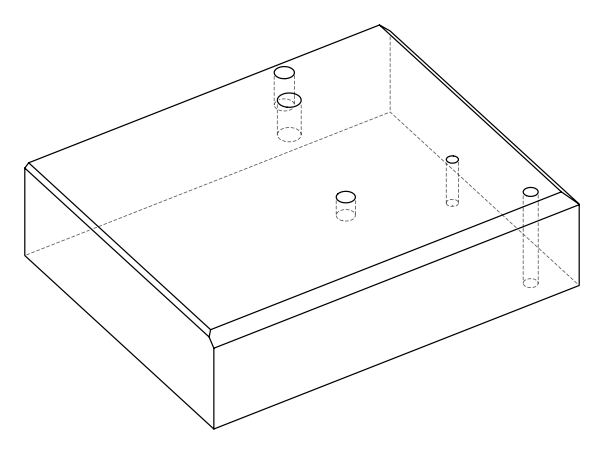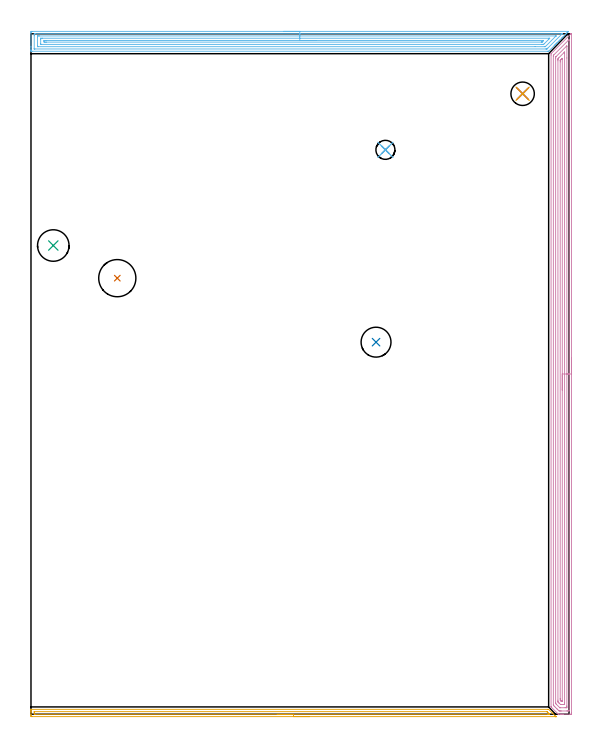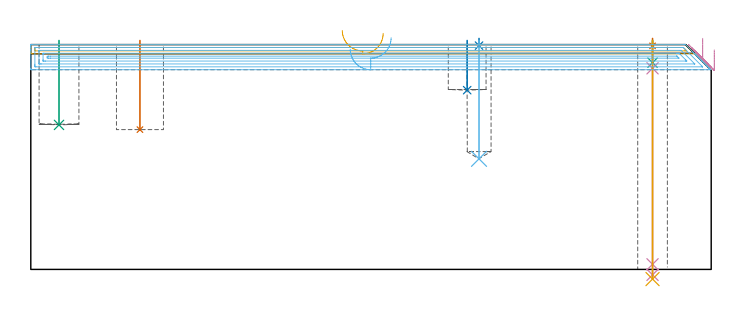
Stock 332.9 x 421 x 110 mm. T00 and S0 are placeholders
(PLAN: 12 operations, 8 tool changes, 37.2 min)
(1 SPOT_DRILL | STEP1HOLE | NXT0321_9005460120000 | 0.03 min | 2 mm3)
(2 SPOT_DRILL_1 | STEP1POCKET | NXT0321_9005460120000 | 0.03 min | 1 mm3)
(3 DRILL_BLIND_HOLE_INTO_CENTER | STEP1HOLE | NXT0301_030 | 0.05 min | 217 mm3)
(4 GUN_DRILL_THROUGH_HOLE | STEP1HOLE | UGT0307_001 | 0.52 min | 1959 mm3)
(5 SPADE_DRILL_TO_ENLARGE_THROUGH_HOLE | STEP1HOLE | UGT0306_005 | 0.47 min | 15938 mm3)
(6 DRILL_BLIND_HOLE_INTO_CENTER_1 | STEP1POCKET | UGT0301_228 | 0.23 min | 5834 mm3)
(7 INDEXABLE_INSERT_DRILL_BLIND_HOLE_FROM_SOLID | STEP1POCKET_1 | UGT0302_002 | 0.18 min | 17259 mm3)
(8 INDEXABLE_INSERT_DRILL_BLIND_HOLE_FROM_SOLID_1 | STEP1POCKET_2 | NXT0302_008 | 0.1 min | 5924 mm3)
(9 INDEXABLE_INSERT_DRILL_BLIND_HOLE_FROM_SOLID_2 | STEP1POCKET_3 | NXT0302_010 | 0.17 min | 11649 mm3)
(10 AREA_MILL | FG_CHAMFER_SURFACE | UGT0205_001 | 16.8 min | 33419 mm3)
(11 AREA_MILL_1 | FG_CHAMFER_SURFACE_1 | UGT0205_001 | 5.34 min | 3261 mm3)
(12 AREA_MILL_2 | FG_CHAMFER_SURFACE_2 | UGT0205_001 | 13.28 min | 24540 mm3)
(TOOL NXT0321_9005460120000 | NC Spot Drill, 142deg, 12mm, Carbide, Uncoated | D12 PA142 FL30 Z2)
(TOOL NXT0301_030 | Carbide Drill 5.9mm [860.1-0590-018A1-MM 2214] | D5.9 PA140 FL28 Z2)
(TOOL UGT0307_001 | Gun Drill 5 mm | D5 PA130 FL24 Z1)
(TOOL UGT0306_005 | Spade Drill 14.5mm | D14.5 PA132 FL10 Z2)
(TOOL UGT0301_228 | Twist Drill 11.8 mm | D11.8 PA118 FL93 Z2)
(TOOL UGT0302_002 | Indexable Insert Drill 23mm | D23 PA180 FL50 Z2)
(TOOL NXT0302_008 | Index. Insert Drill 18.5mm [880-D1850L25-05] | D18.5 PA176 FL93 Z2)
(TOOL NXT0302_010 | Index. Insert Drill 19.5mm [880-D1950L25-05] | D19.5 PA176 FL98 Z2)
(TOOL UGT0205_001 | Chamfer Mill 20 x 3 x 45 deg. | D20 FL50 Z2)
(OP 1 SPOT_DRILL)
G17 G21 G94 G90
T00 M6
G54
G17 G0 G90 X304.2 Y383.9 S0 M3
G43 Z120. H0
G94 G81 G98 Z109.376 F250. R113.
G80
M5
M2
(OP 2 SPOT_DRILL_1)
G17 G21 G94 G90
T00 M6
G54
G17 G0 G90 X219.3 Y349.2 S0 M3
G43 Z120. H0
G94 G81 G98 Z109.492 F250. R113.
G80
M5
M2
(OP 3 DRILL_BLIND_HOLE_INTO_CENTER)
G17 G21 G94 G90
T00 M6
G54
G17 G0 G90 X304.2 Y383.9 S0 M3
G43 Z120. H1
G94 G81 G98 Z101.15 F250. R112.
G80
M5
M2
(OP 4 GUN_DRILL_THROUGH_HOLE)
G17 G21 G94 G90
T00 M6
G54
G17 G0 G90 X304.2 Y383.9 M8
G43 Z120. H0
Z109.672
S716 M3
G94 G1 Z98.394 F125. M26
G4 X.084
Z2.5 F250.
G4 X.084
Z-2.666 F125.
G4 X.084
M5
M9
G0 Z109.672
Z120.
M2
(OP 5 SPADE_DRILL_TO_ENLARGE_THROUGH_HOLE)
G17 G21 G94 G90
T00 M6
G54
G17 G0 G90 X304.2 Y383.9 S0 M3
G43 Z120. H0
G94 G73 G98 Z-4.728 F250. Q14.341 R112.
G80
M5
M2
(OP 6 DRILL_BLIND_HOLE_INTO_CENTER_1)
G17 G21 G94 G90
T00 M6
G54
G17 G0 G90 X219.3 Y349.2 S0 M3
G43 Z120. H0
G94 G81 G98 Z54.1 F250. R112.
G80
M5
M2
(OP 7 INDEXABLE_INSERT_DRILL_BLIND_HOLE_FROM_SOLID)
G17 G21 G94 G90
T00 M6
G54
G17 G0 G90 X53.4 Y269.8 S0 M3
G43 Z120. H0
G94 G81 G98 Z68.4 F250. R112.
G80
M5
M2
(OP 8 INDEXABLE_INSERT_DRILL_BLIND_HOLE_FROM_SOLID_1)
G17 G21 G94 G90
T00 M6
G54
G17 G0 G90 X213.5 Y230.2 S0 M3
G43 Z120. H1
G94 G81 G98 Z87.7 F250. R112.
G80
M5
M2
(OP 9 INDEXABLE_INSERT_DRILL_BLIND_HOLE_FROM_SOLID_2)
G17 G21 G94 G90
T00 M6
G54
G17 G0 G90 X13.8 Y290. S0 M3
G43 Z120. H1
G94 G81 G98 Z70.7 F250. R112.
G80
M5
M2
(OP 10 AREA_MILL)
G17 G21 G94 G90
T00 M6
G54
G17 G0 G90 X334.4 Y220.5 S1061 M3
G43 Z120. H0
Z107.4
G94 G1 Y220.462 Z106.528 F250.
Y220.348 Z105.663
Y220.159 Z104.812
Y219.897 Z103.98
Y219.563 Z103.174
Y219.16 Z102.4
Y218.692 Z101.664
Y218.16 Z100.972
Y217.571 Z100.329
Y216.928 Z99.739
Y216.236 Z99.208
Y215.5 Z98.74
Y214.726 Z98.337
Y213.92 Z98.003
Y213.088 Z97.741
Y212.236 Z97.552
Y211.372 Z97.438
Y210.5 Z97.4
Y0.972
X334.399 Y0.615 Z97.401
X334.394 Y0.085 Z97.404
X334.392 Y0.008 Z97.406
X333.867 Y0. Z97.93
X329.431 Z102.363
X328.878 Z102.919
X328.544 Z103.252
X327.991 Z103.805
X327.656 Z104.139
X326.66 Z105.14
X326.325 Y0.008 Z105.474
X326.301 Y0.01 Z105.498
X326.16 Y0.141 Z105.64
X326.132 Y0.168 Z105.668
X322.107 Y4.193 Z109.693
X321.833 Y4.471 Z109.962
X321.804 Y4.505 Z109.989
X321.8 Y4.634 Z110.
Y407.881
X321.805 Y408.686 Z109.993
X321.806 Y408.701 Z109.992
X321.874 Y408.774 Z109.925
X333.953 Y420.853 Z97.846
X333.994 Y420.895 Z97.802
X334.099 Y420.99 Z97.693
X334.199 Y420.999 Z97.594
X334.398 Y421. Z97.398
X334.4 Y420.966 Z97.4
Y420.876
Y210.5
X332.986 Z98.814
Y2.401
X332.98 Y2.01 Z98.82
X332.489 Y2.002 Z99.311
X332.093 Y2.001 Z99.707
X331.604 Y2. Z100.196
X328.055 Z103.745
X327.656 Y2.001 Z104.144
X327.165 Y2.003 Z104.635
X326.769 Y2.01 Z105.031
X326.357 Y2.401 Z105.443
X325.882 Y2.87 Z105.918
X325.455 Y3.294 Z106.345
X324.562 Y4.187 Z107.238
X324.107 Y4.643 Z107.693
X323.672 Y5.081 Z108.128
X323.22 Y5.542 Z108.58
X323.214 Y5.98 Z108.586
Y406.988
X323.22 Y407.658 Z108.58
X323.328 Y407.773 Z108.472
X323.432 Y407.881 Z108.368
X332.363 Y416.813 Z99.437
X332.675 Y417.12 Z99.125
X332.98 Y417.418 Z98.82
X332.986 Y416.807 Z98.814
Y210.5
X331.572 Z100.228
X331.571 Y5.081 Z100.229
X331.57 Y4.713 Z100.23
X331.567 Y4.187 Z100.233
X331.565 Y4.013 Z100.235
X331.388 Y4.004 Z100.412
X331.205 Y4.002 Z100.595
X330.504 Y4. Z101.296
X327.47 Y4.001 Z104.33
X327.346 Y4.004 Z104.454
X327.247 Y4.01 Z104.553
X327.197 Y4.016 Z104.603
X327.177 Y4.033 Z104.623
X327.014 Y4.187 Z104.786
X325.226 Y5.974 Z106.574
X324.995 Y6.208 Z106.805
X324.669 Y6.542 Z107.131
X324.635 Y6.585 Z107.165
X324.633 Y6.646 Z107.167
X324.63 Y6.744 Z107.17
X324.629 Y6.867 Z107.171
X324.628 Y7.235 Z107.172
X324.629 Y406.095 Z107.171
X324.63 Y406.462 Z107.17
X324.634 Y406.594 Z107.166
X324.635 Y406.623 Z107.165
X324.651 Y406.643 Z107.149
X324.694 Y406.69 Z107.106
X324.987 Y406.988 Z106.813
X331.24 Y413.24 Z100.56
X331.379 Y413.367 Z100.421
X331.565 Y413.527 Z100.235
X331.569 Y413.24 Z100.231
X331.571 Y413.096 Z100.229
X331.572 Y406.039 Z100.228
Y210.5
X330.157 Z101.643
Y6.867
X330.155 Y6.138 Z101.645
X330.152 Y6.032 Z101.648
X330.15 Y6.01 Z101.65
X330.13 Y6.007 Z101.67
X330.077 Y6.004 Z101.723
X329.861 Y6.001 Z101.939
X329.431 Y6. Z102.369
X328.517 Z103.283
X327.656 Y6.01 Z104.144
X326.782 Y6.867 Z105.018
X326.769 Y6.879 Z105.031
X326.332 Y7.321 Z105.468
X326.113 Y7.545 Z105.687
X326.061 Y7.6 Z105.739
X326.05 Y7.657 Z105.75
X326.043 Y8.653 Z105.757
Y404.309
X326.044 Y405.039 Z105.756
X326.045 Y405.202 Z105.755
X326.05 Y405.563 Z105.75
X326.218 Y405.757 Z105.582
X326.545 Y406.095 Z105.255
X329.773 Y409.323 Z102.027
X330.12 Y409.668 Z101.68
X330.129 Z101.671
X330.15 Z101.65
X330.157 Y408.774 Z101.643
Y210.5
X328.743 Z103.057
Y8.452
X328.742 Y8.251 Z103.058
X328.739 Y8.118 Z103.061
X328.736 Y8.019 Z103.064
X328.705 Y8.01 Z103.095
X328.544 Y8.006 Z103.256
X328.303 Y8.002 Z103.497
X328.143 Y8.008 Z103.657
X328.105 Y8.01 Z103.695
X327.999 Y8.11 Z103.801
X327.865 Y8.241 Z103.935
X327.656 Y8.452 Z104.144
X327.464 Y8.653 Z104.336
X327.461 Y8.85 Z104.339
X327.458 Y9.546 Z104.342
X327.457 Y9.747 Z104.343
Y403.616
X327.461 Y404.309 Z104.339
X327.463 Y404.503 Z104.337
X327.471 Y404.561 Z104.329
X327.51 Y404.603 Z104.29
X327.656 Y404.755 Z104.144
X327.878 Y404.979 Z103.922
X328.1 Y405.202 Z103.7
X328.544 Y405.645 Z103.256
X328.617 Y405.718 Z103.183
X328.677 Y405.775 Z103.123
X328.717 Y405.811 Z103.083
X328.733 Y405.824 Z103.067
X328.736 Y405.803 Z103.064
X328.741 Y405.403 Z103.059
X328.743 Y405.202 Z103.057
Y210.5
Y209.628 Z103.095
Y208.764 Z103.209
Y207.912 Z103.398
Y207.08 Z103.66
Y206.274 Z103.994
Y205.5 Z104.397
Y204.764 Z104.865
Y204.072 Z105.396
Y203.429 Z105.986
Y202.84 Z106.629
Y202.308 Z107.321
Y201.84 Z108.057
Y201.437 Z108.831
Y201.103 Z109.637
Y200.841 Z110.469
Y200.652 Z111.32
Y200.538 Z112.185
Y200.5 Z113.057
G0 Z120.
M5
M2
(OP 11 AREA_MILL_1)
G17 G21 G94 G90
T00 M6
G54
G17 G0 G90 X172.4 Y-1.5 S1061 M3
G43 Z120. H0
Z115.5
G94 G1 X172.362 Z114.628 F250.
X172.248 Z113.764
X172.059 Z112.912
X171.797 Z112.08
X171.463 Z111.274
X171.06 Z110.5
X170.591 Z109.764
X170.06 Z109.072
X169.471 Z108.429
X168.828 Z107.84
X168.136 Z107.308
X167.4 Z106.84
X166.626 Z106.437
X165.82 Z106.103
X164.988 Z105.841
X164.136 Z105.652
X163.272 Z105.538
X162.4 Z105.5
X0.624
X0.142 Y-1.494 Z105.502
X0.009 Y-1.491 Z105.505
X0. Y-1.017 Z105.978
Y-0.751 Z106.245
Y-0.134 Z106.861
Y1.283 Z108.279
Y1.634 Z108.629
Y2.335 Z109.334
Y2.617 Z109.617
X0.008 Y2.984 Z109.976
X0.01 Y3.005 Z109.995
X0.172 Y3. Z110.
X319.714
X320.287 Y3.006 Z109.991
X320.339 Y2.962 Z109.961
X322.551 Y0.75 Z107.747
X324.319 Y-1.017 Z105.979
X324.724 Y-1.424 Z105.576
X324.772 Y-1.472 Z105.528
X324.796 Y-1.495 Z105.503
X324.798 Y-1.499 Z105.499
X324.796
X324.772 Y-1.5 Z105.5
X162.4
Y-0.086 Z106.914
X2.362 Y-0.085 Z106.915
X2.02 Y-0.079 Z106.921
X2.01 Y0.032 Z107.032
X2.003 Y0.271 Z107.271
X2.001 Y0.75 Z107.75
Y1.156 Z108.156
X2.009 Y1.563 Z108.563
X2.012 Y1.58 Z108.58
X2.017 Y1.582 Z108.582
X2.042 Y1.584 Z108.584
X2.095 Y1.585 Z108.585
X2.2 Y1.586 Z108.586
X319.073 Y1.585 Z108.585
X319.178 Y1.584 Z108.584
X319.23 Y1.581 Z108.581
X319.252 Y1.579 Z108.579
X319.296 Y1.542 Z108.542
X319.707 Y1.141 Z108.141
X320.1 Y0.75 Z107.75
X320.601 Y0.248 Z107.248
X320.816 Y0.026 Z107.026
X320.906 Y-0.068 Z106.932
X320.601 Y-0.083 Z106.917
X320.551 Y-0.084 Z106.916
X319.707 Y-0.086 Z106.914
X162.4
X161.528 Z106.952
X160.663 Z107.066
X159.812 Z107.255
X158.98 Z107.517
X158.174 Z107.851
X157.4 Z108.254
X156.664 Z108.723
X155.972 Z109.254
X155.329 Z109.843
X154.74 Z110.486
X154.208 Z111.178
X153.74 Z111.914
X153.337 Z112.688
X153.003 Z113.494
X152.741 Z114.326
X152.552 Z115.178
X152.438 Z116.043
X152.4 Z116.914
G0 Z120.
M5
M2
(OP 12 AREA_MILL_2)
G17 G21 G94 G90
T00 M6
G54
G17 G0 G90 X156.3 Y422.5 S1061 M3
G43 Z120. H0
Z107.7
G94 G1 X156.338 Z106.828 F250.
X156.452 Z105.963
X156.641 Z105.112
X156.903 Z104.28
X157.237 Z103.474
X157.64 Z102.7
X158.108 Z101.964
X158.64 Z101.272
X159.229 Z100.629
X159.872 Z100.039
X160.564 Z99.508
X161.3 Z99.04
X162.074 Z98.637
X162.88 Z98.303
X163.712 Z98.041
X164.564 Z97.852
X165.428 Z97.738
X166.3 Z97.7
X332.58
X332.583 Y422.495 Z97.705
X332.58 Y422.481 Z97.718
X332.534 Y422.434 Z97.765
X332.517 Y422.416 Z97.783
X332.282 Y422.181 Z98.016
X332.171 Y422.07 Z98.128
X331.984 Y421.884 Z98.315
X331.852 Y421.752 Z98.448
X331.731 Y421.63 Z98.568
X331.687 Y421.586 Z98.612
X331.009 Y420.909 Z99.291
X330.851 Y420.75 Z99.447
X330.794 Y420.693 Z99.505
X330.166 Y420.066 Z100.134
X329.971 Y419.87 Z100.327
X329.324 Y419.224 Z100.976
X329.092 Y418.99 Z101.206
X328.482 Y418.382 Z101.818
X328.412 Y418.311 Z101.888
X328.212 Y418.11 Z102.086
X327.639 Y417.539 Z102.661
X327.519 Y417.418 Z102.781
X327.332 Y417.23 Z102.966
X326.797 Y416.697 Z103.503
X326.452 Y416.35 Z103.846
X325.954 Y415.854 Z104.346
X325.732 Y415.631 Z104.567
X325.573 Y415.47 Z104.725
X325.415 Y415.314 Z104.884
X325.286 Y415.185 Z105.013
X325.132 Y415.03 Z105.165
X324.981 Y414.88 Z105.317
X324.839 Y414.738 Z105.46
X324.692 Y414.59 Z105.605
X324.548 Y414.447 Z105.751
X324.4 Y414.299 Z105.899
X324.252 Y414.15 Z106.046
X324.114 Y414.013 Z106.185
X323.946 Y413.845 Z106.353
X323.812 Y413.71 Z106.486
X323.681 Y413.58 Z106.618
X320.373 Y410.274 Z109.924
X320.301 Y410.206 Z109.992
X319.48 Y410.2 Z110.
X0.615
X0.175 Y410.201 Z109.999
X0.169
X0.01 Y410.21 Z109.989
X0. Y410.526 Z109.674
Y410.844 Z109.355
Y411.51 Z108.685
Y412.723 Z107.474
Y413.27 Z106.924
Y421.796 Z98.401
X0.003 Y422.07 Z98.128
X0.01 Y422.492 Z97.706
X0.183 Y422.496 Z97.702
X0.616 Y422.5 Z97.7
X166.3
Y421.086 Z99.114
X328.412 Y421.085 Z99.115
X328.519 Y421.084 Z99.116
X328.67 Y421.079 Z99.121
X328.716 Y421.075 Z99.125
X328.706 Y421.064 Z99.136
X328.626 Y420.979 Z99.221
X328.507 Y420.858 Z99.342
X328.412 Y420.761 Z99.439
X319.762 Y412.112 Z108.088
X319.48 Y411.831 Z108.369
X319.315 Y411.673 Z108.527
X319.265 Y411.627 Z108.573
X319.177 Y411.621 Z108.579
X318.981 Y411.618 Z108.582
X318.587 Y411.615 Z108.585
X2.402
X2.296
X2.037 Y411.62 Z108.58
X2.012 Y411.621 Z108.579
X2.007 Y411.64 Z108.56
X2.003 Y411.671 Z108.529
X2.001 Y411.702 Z108.498
X2. Y419.826 Z100.374
X2.002 Y420.31 Z99.89
X2.005 Y420.701 Z99.499
X2.018 Y421.079 Z99.121
X2.402 Y421.084 Z99.116
X2.508 Y421.085 Z99.115
X166.3 Y421.086 Z99.114
Y419.672 Z100.528
X324.594 Y419.671 Z100.529
X324.681 Y419.67 Z100.53
X324.839 Y419.665 Z100.535
X324.854 Y419.664 Z100.536
X324.848 Y419.653 Z100.547
X324.839 Y419.639 Z100.561
X318.471 Y413.27 Z106.93
X318.315 Y413.118 Z107.082
X318.256 Y413.063 Z107.137
X318.232 Y413.042 Z107.158
X318.183 Y413.035 Z107.165
X317.936 Y413.031 Z107.169
X317.694 Y413.029 Z107.171
X311.934 Y413.028 Z107.172
X4.434 Y413.029 Z107.171
X4.188
X4.107 Y413.031 Z107.169
X4.042 Y413.035 Z107.165
X4.01 Y413.038 Z107.162
X4.008 Y413.085 Z107.115
X4.003 Y413.27 Z106.93
X4. Y413.455 Z106.745
Y418.735 Z101.465
X4.003 Y419.43 Z100.77
X4.006 Y419.609 Z100.591
X4.014 Y419.665 Z100.535
X4.066 Y419.667 Z100.533
X4.188 Y419.669 Z100.531
X4.836 Y419.671 Z100.529
X5.081 Y419.672 Z100.528
X166.3
Y418.257 Z101.943
X320.373
X320.673 Y418.255 Z101.945
X320.869 Y418.25 Z101.95
X320.982 Y418.242 Z101.958
X320.903 Y418.156 Z102.044
X320.84 Y418.09 Z102.11
X320.421 Y417.67 Z102.53
X317.782 Y415.03 Z105.17
X317.694 Y414.942 Z105.258
X317.291 Y414.547 Z105.653
X317.217 Y414.478 Z105.722
X317.169 Y414.45 Z105.75
X317.098 Y414.448 Z105.752
X316.8 Y414.444 Z105.756
X316.503 Y414.443 Z105.757
X315.907
X6.57
X6.133 Y414.447 Z105.753
X6.04 Y414.45 Z105.75
X6.01 Y414.455 Z105.745
X6.006 Y414.5 Z105.7
X6.003 Y414.601 Z105.599
X6. Y415.005 Z105.195
Y417.67 Z102.53
X6.003 Y418.097 Z102.103
X6.007 Y418.204 Z101.996
X6.01 Y418.25 Z101.95
X6.073 Y418.253 Z101.947
X6.273 Y418.256 Z101.944
X6.868 Y418.257 Z101.943
X7.165
X166.3
Y416.843 Z103.357
X316.8
X316.854 Y416.842 Z103.358
X316.962 Y416.838 Z103.362
X317.122 Y416.831 Z103.369
X317.085 Y416.79 Z103.41
X316.946 Y416.646 Z103.554
X316.8 Y416.499 Z103.701
X316.504 Y416.202 Z103.998
X316.209 Y415.91 Z104.29
X316.174 Y415.88 Z104.32
X316.16 Y415.869 Z104.331
X316.122 Y415.864 Z104.336
X316.015 Y415.859 Z104.341
X315.961 Y415.857 Z104.343
X9.547
X8.706 Y415.859 Z104.341
X8.654 Y415.862 Z104.338
X8.01 Y415.91 Z104.29
X8.005 Y416.549 Z103.651
X8.01 Y416.79 Z103.41
X8.605 Y416.839 Z103.361
X8.654 Y416.84 Z103.36
X9.493 Y416.843 Z103.357
X9.547
X166.3
X167.172 Z103.395
X168.036 Z103.509
X168.888 Z103.698
X169.72 Z103.96
X170.526 Z104.294
X171.3 Z104.697
X172.036 Z105.165
X172.728 Z105.696
X173.371 Z106.286
X173.96 Z106.929
X174.492 Z107.621
X174.96 Z108.357
X175.363 Z109.131
X175.697 Z109.937
X175.959 Z110.769
X176.148 Z111.62
X176.262 Z112.485
X176.3 Z113.357
G0 Z120.
M5
M2
